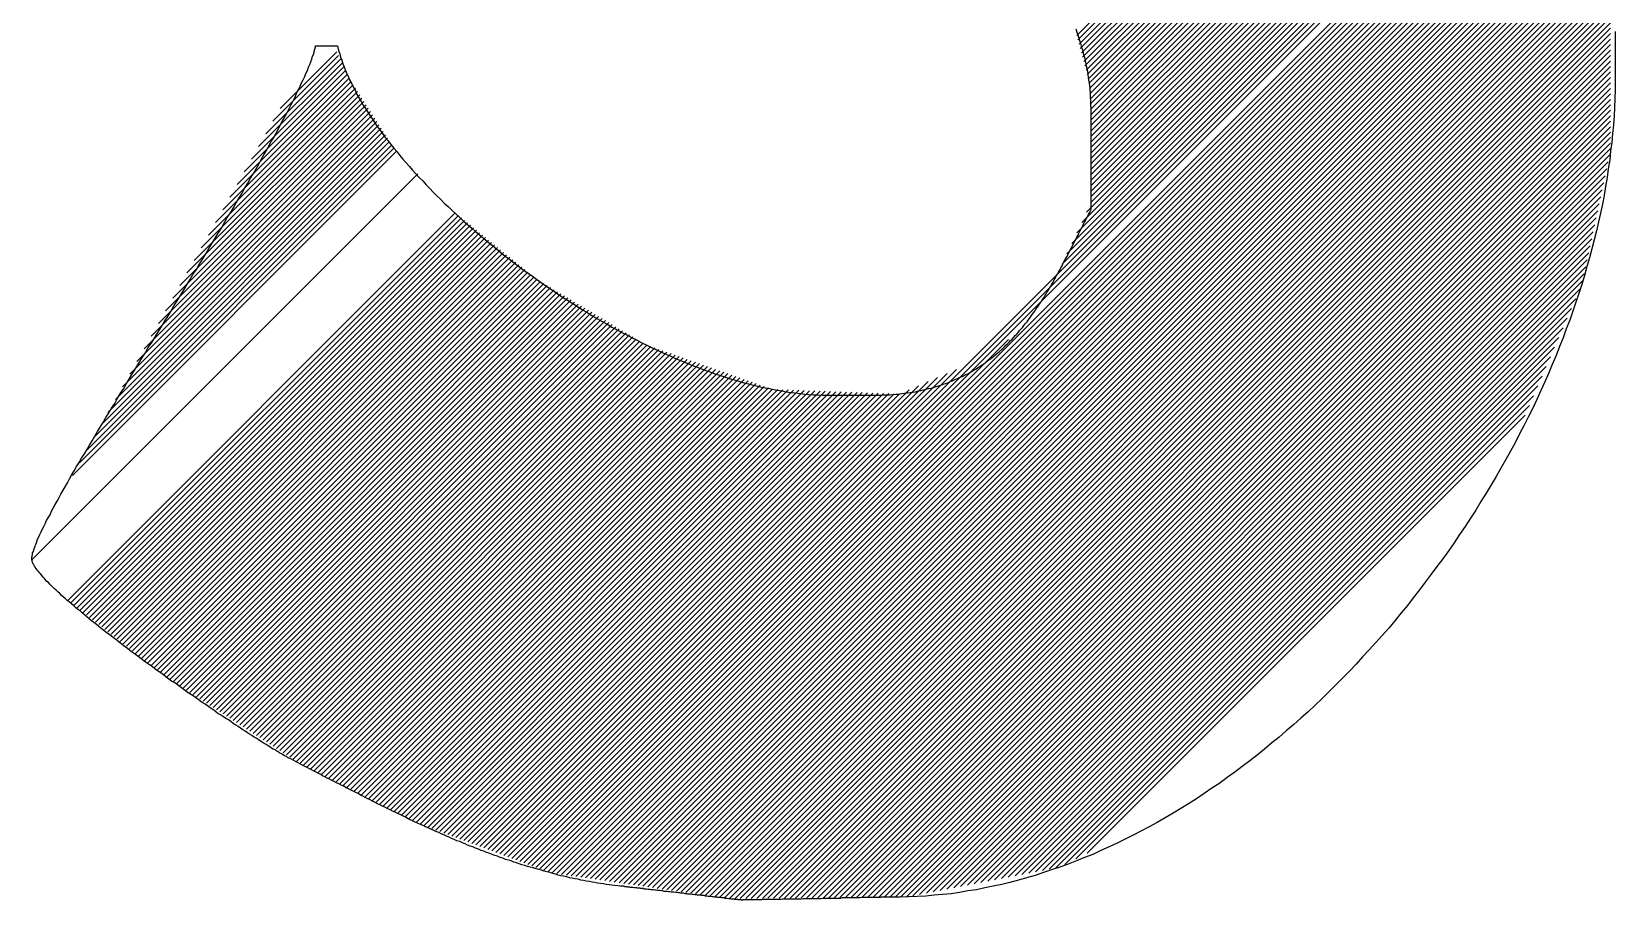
# Model space of a CAD drawing. Extents: x 3196 to 9141, y -1880 to 2325.
# Drawn here: x 8905.98 to 8926.41, y -1205.68 to -1194.48 of the extents above; entities that cross this region are included whole.
import ezdxf

# ---------------------------------------------------------------- set-up
doc = ezdxf.new("R2010")
doc.units = 0
doc.header["$MEASUREMENT"] = 0
doc.layers.add('1', color=1, linetype='CONTINUOUS')
doc.layers.add('10', color=10, linetype='CONTINUOUS')

msp = doc.modelspace()

# ---------------------------------------------------------------- linework, layer by layer
at = {"layer": '1', "linetype": 'Continuous'}
for p, q in [((8919.461868, -1194.529685), (8924.929268, -1189.062285)), ((8919.477018, -1194.585235), (8924.955768, -1189.106485)), ((8919.492168, -1194.640785), (8924.982318, -1189.150635)), ((8919.507318, -1194.696335), (8925.008868, -1189.194835)), ((8919.522468, -1194.751935), (8925.035418, -1189.238985)), ((8919.537618, -1194.807485), (8925.061918, -1189.283185)), ((8919.552768, -1194.863035), (8925.088468, -1189.327335)), ((8919.567918, -1194.918585), (8925.115018, -1189.371485)), ((8919.583068, -1194.974135), (8925.141568, -1189.415685)), ((8919.598218, -1195.029685), (8925.168068, -1189.459835)), ((8919.621868, -1195.076785), (8925.194618, -1189.504035)), ((8919.627718, -1195.212335), (8925.247718, -1189.592385)), ((8919.628518, -1195.140835), (8925.221168, -1189.548185)), ((8919.630668, -1195.280085), (8925.274218, -1189.636535)), ((8919.633618, -1195.347885), (8925.300768, -1189.680735)), ((8919.636568, -1195.415635), (8925.327318, -1189.724885)), ((8919.639518, -1195.483385), (8925.353868, -1189.769085)), ((8919.642468, -1195.551135), (8925.380368, -1189.813235)), ((8919.645418, -1195.618935), (8925.406918, -1189.857435)), ((8919.649018, -1195.686035), (8925.433468, -1189.901585)), ((8919.649018, -1195.756735), (8925.459968, -1189.945785)), ((8919.649018, -1195.827485), (8925.486518, -1189.989935)), ((8919.649018, -1195.898185), (8925.513068, -1190.034135)), ((8919.649018, -1195.968885), (8925.539618, -1190.078285)), ((8919.649018, -1196.039585), (8925.566118, -1190.122435)), ((8919.649018, -1196.110335), (8925.592668, -1190.166635)), ((8919.649018, -1196.181035), (8925.619218, -1190.210785)), ((8919.649018, -1196.251735), (8925.645768, -1190.254985)), ((8919.649018, -1196.322435), (8925.675218, -1190.296235)), ((8919.649018, -1196.393135), (8925.698818, -1190.343335)), ((8919.649018, -1196.463885), (8925.709168, -1190.403685)), ((8919.589618, -1196.806085), (8925.777068, -1190.618685)), ((8919.649018, -1196.534585), (8925.726118, -1190.457435)), ((8919.649018, -1196.605285), (8925.743118, -1190.511185)), ((8919.653118, -1196.671885), (8925.760068, -1190.564935)), ((8919.335668, -1197.342885), (8925.844918, -1190.833635)), ((8919.399168, -1197.208685), (8925.827968, -1190.779885)), ((8919.462668, -1197.074485), (8925.810968, -1190.726135)), ((8919.526118, -1196.940285), (8925.794018, -1190.672385)), ((8911.815218, -1205.004735), (8925.878868, -1190.941085)), ((8911.866718, -1205.023985), (8925.895818, -1190.994835)), ((8919.272168, -1197.477085), (8925.861918, -1190.887385)), ((8911.918168, -1205.043235), (8925.912818, -1191.048585)), ((8912.021168, -1205.081685), (8925.946768, -1191.156085)), ((8912.072618, -1205.100885), (8925.963718, -1191.209785)), ((8912.124118, -1205.120135), (8925.980668, -1191.263535)), ((8912.175568, -1205.139335), (8925.997668, -1191.317285)), ((8912.227068, -1205.158585), (8926.014618, -1191.371035)), ((8912.278568, -1205.177835), (8926.031618, -1191.424785)), ((8912.330018, -1205.197035), (8926.048568, -1191.478485)), ((8912.381518, -1205.216285), (8926.065568, -1191.532235)), ((8912.432968, -1205.235485), (8926.082518, -1191.585985)), ((8912.484468, -1205.254735), (8926.099468, -1191.639735)), ((8912.535968, -1205.273985), (8926.116468, -1191.693485)), ((8912.587418, -1205.293185), (8926.133418, -1191.747185)), ((8912.638918, -1205.312435), (8926.150418, -1191.800935)), ((8912.694768, -1205.327285), (8926.167368, -1191.854685)), ((8912.756418, -1205.336335), (8926.189518, -1191.903235)), ((8912.818118, -1205.345335), (8926.201318, -1191.962185)), ((8912.879818, -1205.354385), (8926.202318, -1192.031885)), ((8912.941518, -1205.363385), (8926.208718, -1192.096185)), ((8913.003168, -1205.372435), (8926.215068, -1192.160535)), ((8913.064868, -1205.381435), (8926.221468, -1192.224835)), ((8913.126568, -1205.390485), (8926.227868, -1192.289185)), ((8913.188268, -1205.399485), (8926.234268, -1192.353485)), ((8913.249918, -1205.408535), (8926.240668, -1192.417785)), ((8913.311618, -1205.417535), (8926.247018, -1192.482135)), ((8913.373318, -1205.426585), (8926.253418, -1192.546435)), ((8913.434968, -1205.435585), (8926.259818, -1192.610785)), ((8913.496668, -1205.444635), (8926.266218, -1192.675085)), ((8913.558368, -1205.453635), (8926.272568, -1192.739385)), ((8913.620068, -1205.462635), (8926.278968, -1192.803735)), ((8913.681718, -1205.471685), (8926.285368, -1192.868035)), ((8913.743418, -1205.480685), (8926.291768, -1192.932385)), ((8913.805118, -1205.489735), (8926.298168, -1192.996685)), ((8913.866818, -1205.498735), (8926.304518, -1193.061035)), ((8913.928468, -1205.507785), (8926.310918, -1193.125335)), ((8913.990168, -1205.516785), (8926.317318, -1193.189635)), ((8914.051868, -1205.525835), (8926.323718, -1193.253985)), ((8914.113568, -1205.534835), (8926.330118, -1193.318285)), ((8914.175218, -1205.543885), (8926.336468, -1193.382635)), ((8914.236918, -1205.552885), (8926.343318, -1193.446485)), ((8914.298618, -1205.561935), (8926.343468, -1193.517085)), ((8914.360268, -1205.570935), (8926.343568, -1193.587635)), ((8914.421968, -1205.579985), (8926.343718, -1193.658235)), ((8914.483668, -1205.588985), (8926.343868, -1193.728785)), ((8914.545368, -1205.598035), (8926.344018, -1193.799385)), ((8914.607018, -1205.607035), (8926.344168, -1193.869935)), ((8914.668718, -1205.616085), (8926.344268, -1193.940535)), ((8914.730418, -1205.625085), (8926.344418, -1194.011085)), ((8914.792118, -1205.634135), (8926.344568, -1194.081635)), ((8914.853768, -1205.643135), (8926.344718, -1194.152235)), ((8914.915468, -1205.652185), (8926.344818, -1194.222785)), ((8914.978518, -1205.659835), (8926.344968, -1194.293385)), ((8915.050018, -1205.659035), (8926.345118, -1194.363935)), ((8915.121518, -1205.658285), (8926.345268, -1194.434535)), ((8915.192968, -1205.657485), (8926.345368, -1194.505085)), ((8915.264468, -1205.656735), (8926.345518, -1194.575685)), ((8915.335968, -1205.655935), (8926.345668, -1194.646235)), ((8908.909718, -1195.960135), (8909.986118, -1194.883735)), ((8909.002118, -1195.797035), (8909.964168, -1194.834985)), ((8909.094468, -1195.633935), (8909.942218, -1194.786185)), ((8909.186868, -1195.470885), (8909.920318, -1194.737435)), ((8915.407418, -1205.655185), (8926.345818, -1194.716835)), ((8915.478918, -1205.654385), (8926.345918, -1194.787385)), ((8915.550418, -1205.653635), (8926.346068, -1194.857935)), ((8908.447868, -1196.775535), (8910.103268, -1195.120185)), ((8908.540218, -1196.612485), (8910.075668, -1195.077035)), ((8908.632618, -1196.449385), (8910.051968, -1195.030035)), ((8908.724968, -1196.286285), (8910.030018, -1194.981285)), ((8908.817368, -1196.123235), (8910.008068, -1194.932485)), ((8915.621868, -1205.652885), (8926.346218, -1194.928535)), ((8915.693368, -1205.652085), (8926.346368, -1194.999085)), ((8915.764868, -1205.651335), (8926.346468, -1195.069685)), ((8908.078368, -1197.427885), (8910.213568, -1195.292685)), ((8908.170718, -1197.264835), (8910.185968, -1195.249585)), ((8908.263118, -1197.101735), (8910.158418, -1195.206435)), ((8908.355468, -1196.938635), (8910.130818, -1195.163285)), ((8915.836318, -1205.650535), (8926.346618, -1195.140235)), ((8915.907818, -1205.649785), (8926.346768, -1195.210835)), ((8915.979268, -1205.648985), (8926.346918, -1195.281385)), ((8907.616468, -1198.243335), (8910.351468, -1195.508385)), ((8907.708868, -1198.080235), (8910.323868, -1195.465235)), ((8907.801218, -1197.917185), (8910.296268, -1195.422085)), ((8907.893618, -1197.754085), (8910.268718, -1195.378985)), ((8907.985968, -1197.590985), (8910.241118, -1195.335835)), ((8916.050768, -1205.648235), (8926.347068, -1195.351985)), ((8916.122268, -1205.647485), (8926.347168, -1195.422535)), ((8916.193718, -1205.646685), (8926.347318, -1195.493085)), ((8907.154618, -1199.058785), (8910.489318, -1195.724035)), ((8907.246968, -1198.895685), (8910.461768, -1195.680885)), ((8907.339368, -1198.732585), (8910.434168, -1195.637785)), ((8907.431718, -1198.569485), (8910.406618, -1195.594635)), ((8907.524118, -1198.406435), (8910.379018, -1195.551485)), ((8916.265218, -1205.645935), (8926.347468, -1195.563685)), ((8916.336718, -1205.645135), (8926.347618, -1195.634235)), ((8916.408168, -1205.644385), (8926.347718, -1195.704835)), ((8906.692718, -1199.874185), (8910.627218, -1195.939685)), ((8906.785118, -1199.711135), (8910.599618, -1195.896585)), ((8906.877468, -1199.548035), (8910.572068, -1195.853435)), ((8906.969868, -1199.384935), (8910.544468, -1195.810285)), ((8907.062218, -1199.221835), (8910.516918, -1195.767185)), ((8916.479668, -1205.643585), (8926.347868, -1195.775385)), ((8916.551168, -1205.642835), (8926.348018, -1195.845985)), ((8916.622618, -1205.642035), (8926.348168, -1195.916535)), ((8906.507968, -1200.200385), (8910.689068, -1196.019285)), ((8906.600368, -1200.037285), (8910.654818, -1195.982785)), ((8916.694118, -1205.641285), (8926.356768, -1195.978635)), ((8916.765618, -1205.640535), (8926.348418, -1196.057685)), ((8905.982618, -1201.291385), (8910.962718, -1196.311335)), ((8916.837068, -1205.639735), (8926.317868, -1196.158935)), ((8916.908568, -1205.638985), (8926.298418, -1196.249135)), ((8916.980068, -1205.638185), (8926.278968, -1196.339285)), ((8917.051518, -1205.637435), (8926.259518, -1196.429435)), ((8917.123018, -1205.636635), (8926.240068, -1196.519585)), ((8917.194518, -1205.635885), (8926.220618, -1196.609785)), ((8917.265968, -1205.635085), (8926.201168, -1196.699935)), ((8906.449718, -1201.814235), (8911.446968, -1196.816985)), ((8906.489468, -1201.845235), (8911.485918, -1196.848785)), ((8906.529168, -1201.876235), (8911.524868, -1196.880535)), ((8906.568918, -1201.907185), (8911.563818, -1196.912285)), ((8906.608618, -1201.938185), (8911.602768, -1196.944085)), ((8917.347518, -1205.624285), (8926.181718, -1196.790085)), ((8917.435468, -1205.607035), (8926.162268, -1196.880235)), ((8906.648368, -1201.969185), (8911.641718, -1196.975835)), ((8906.688118, -1202.000135), (8911.680668, -1197.007585)), ((8906.727818, -1202.031135), (8911.719568, -1197.039385)), ((8906.767568, -1202.062135), (8911.758518, -1197.071135)), ((8906.807268, -1202.093085), (8911.797468, -1197.102885)), ((8906.847018, -1202.124085), (8911.836418, -1197.134635)), ((8906.886718, -1202.155085), (8911.875368, -1197.166435)), ((8917.523418, -1205.589835), (8926.142818, -1196.970435)), ((8917.611368, -1205.572585), (8926.123368, -1197.060585)), ((8917.699268, -1205.555385), (8926.103918, -1197.150735)), ((8906.926468, -1202.186035), (8911.914318, -1197.198185)), ((8906.966168, -1202.217035), (8911.953268, -1197.229935)), ((8907.005918, -1202.248035), (8911.992218, -1197.261735)), ((8907.045618, -1202.278985), (8912.031168, -1197.293485)), ((8907.085368, -1202.309985), (8912.070118, -1197.325235)), ((8907.125068, -1202.340985), (8912.109018, -1197.357035)), ((8917.787218, -1205.538135), (8926.084418, -1197.240935)), ((8917.875168, -1205.520935), (8926.064968, -1197.331085)), ((8907.164818, -1202.371935), (8912.147968, -1197.388785)), ((8907.204518, -1202.402935), (8912.186918, -1197.420535)), ((8907.244268, -1202.433935), (8912.225868, -1197.452335)), ((8907.284018, -1202.464885), (8912.264818, -1197.484085)), ((8907.323718, -1202.495885), (8912.303768, -1197.515835)), ((8907.363468, -1202.526885), (8912.342718, -1197.547635)), ((8917.963068, -1205.503685), (8926.045518, -1197.421235)), ((8918.051018, -1205.486485), (8926.026068, -1197.511385)), ((8907.403168, -1202.557835), (8912.381668, -1197.579385)), ((8907.442918, -1202.588835), (8912.420618, -1197.611135)), ((8907.482618, -1202.619835), (8912.459518, -1197.642935)), ((8907.522368, -1202.650785), (8912.499268, -1197.673885)), ((8907.562068, -1202.681785), (8912.543468, -1197.700385)), ((8907.601818, -1202.712785), (8912.587718, -1197.726885)), ((8907.641518, -1202.743785), (8912.631918, -1197.753385)), ((8907.681268, -1202.774735), (8912.676118, -1197.779885)), ((8918.138968, -1205.469235), (8926.006618, -1197.601585)), ((8918.226868, -1205.452035), (8925.987168, -1197.691735)), ((8907.721318, -1202.805385), (8912.720368, -1197.806385)), ((8907.764268, -1202.833135), (8912.764568, -1197.832885)), ((8907.807218, -1202.860885), (8912.808768, -1197.859385)), ((8907.850168, -1202.888685), (8912.852968, -1197.885885)), ((8907.893118, -1202.916435), (8912.897218, -1197.912385)), ((8907.936068, -1202.944185), (8912.941418, -1197.938835)), ((8907.979018, -1202.971935), (8912.985618, -1197.965335)), ((8918.314818, -1205.434785), (8925.967718, -1197.781885)), ((8918.402768, -1205.417585), (8925.897368, -1197.922985)), ((8908.021968, -1202.999735), (8913.029818, -1197.991835)), ((8908.064918, -1203.027485), (8913.074068, -1198.018335)), ((8908.107868, -1203.055235), (8913.118268, -1198.044835)), ((8908.150818, -1203.082985), (8913.162468, -1198.071335)), ((8908.193768, -1203.110735), (8913.206718, -1198.097835)), ((8908.236718, -1203.138535), (8913.250918, -1198.124335)), ((8908.279668, -1203.166285), (8913.295118, -1198.150835)), ((8908.322618, -1203.194035), (8913.339318, -1198.177335)), ((8918.490718, -1205.400335), (8925.843068, -1198.047985)), ((8918.578618, -1205.383135), (8925.788768, -1198.172985)), ((8908.365568, -1203.221785), (8913.383568, -1198.203835)), ((8908.408518, -1203.249585), (8913.427768, -1198.230335)), ((8908.451468, -1203.277335), (8913.471968, -1198.256835)), ((8908.494418, -1203.305085), (8913.516168, -1198.283335)), ((8908.537368, -1203.332835), (8913.560418, -1198.309835)), ((8908.580318, -1203.360635), (8913.604618, -1198.336335)), ((8908.623268, -1203.388385), (8913.648818, -1198.362785)), ((8908.666218, -1203.416135), (8913.693068, -1198.389285)), ((8918.666568, -1205.365885), (8925.734468, -1198.297985)), ((8908.709168, -1203.443885), (8913.737268, -1198.415785)), ((8908.752118, -1203.471635), (8913.781468, -1198.442285)), ((8908.795068, -1203.499435), (8913.825668, -1198.468785)), ((8908.838018, -1203.527185), (8913.869918, -1198.495285)), ((8908.880968, -1203.554935), (8913.915068, -1198.520835)), ((8908.923918, -1203.582685), (8913.967368, -1198.539235)), ((8908.966868, -1203.610485), (8914.019718, -1198.557635)), ((8909.009818, -1203.638235), (8914.072018, -1198.576035)), ((8909.052768, -1203.665985), (8914.124318, -1198.594435)), ((8911.969668, -1205.062435), (8918.581868, -1198.450235)), ((8918.754518, -1205.348685), (8925.680218, -1198.422985)), ((8918.842418, -1205.331435), (8925.625918, -1198.547985)), ((8909.095718, -1203.693735), (8914.176618, -1198.612835)), ((8909.138668, -1203.721485), (8914.228918, -1198.631235)), ((8909.181618, -1203.749285), (8914.281218, -1198.649635)), ((8909.224568, -1203.777035), (8914.333518, -1198.668085)), ((8909.267518, -1203.804785), (8914.385818, -1198.686485)), ((8909.310468, -1203.832535), (8914.438168, -1198.704885)), ((8909.353418, -1203.860335), (8914.490468, -1198.723285)), ((8909.396368, -1203.888085), (8914.542768, -1198.741685)), ((8909.439318, -1203.915835), (8914.595068, -1198.760085)), ((8909.485368, -1203.940485), (8914.647368, -1198.778485)), ((8909.532318, -1203.964235), (8914.699668, -1198.796885)), ((8918.930368, -1205.314235), (8925.571618, -1198.672935)), ((8919.018318, -1205.296985), (8925.517368, -1198.797935)), ((8909.579318, -1203.987935), (8914.751968, -1198.815285)), ((8909.626318, -1204.011685), (8914.804268, -1198.833685)), ((8909.673268, -1204.035435), (8914.856618, -1198.852085)), ((8909.720268, -1204.059135), (8914.908918, -1198.870485)), ((8909.767268, -1204.082885), (8914.961218, -1198.888935)), ((8909.814218, -1204.106585), (8915.013518, -1198.907335)), ((8909.861218, -1204.130335), (8915.065818, -1198.925735)), ((8909.908218, -1204.154035), (8915.118118, -1198.944135)), ((8909.955218, -1204.177785), (8915.170418, -1198.962535)), ((8910.002168, -1204.201485), (8915.222768, -1198.980935)), ((8910.049168, -1204.225235), (8915.275068, -1198.999335)), ((8911.609318, -1204.927835), (8917.544918, -1198.992235)), ((8911.660768, -1204.947085), (8917.667318, -1198.940485)), ((8911.712268, -1204.966285), (8917.789768, -1198.888785)), ((8911.763718, -1204.985535), (8917.912218, -1198.837035)), ((8919.106218, -1205.279785), (8925.463068, -1198.922935)), ((8910.096168, -1204.248935), (8915.327368, -1199.017735)), ((8910.143118, -1204.272685), (8915.379668, -1199.036135)), ((8910.190118, -1204.296385), (8915.431968, -1199.054535)), ((8910.237118, -1204.320135), (8915.484268, -1199.072935)), ((8910.284068, -1204.343835), (8915.536768, -1199.091185)), ((8910.331068, -1204.367585), (8915.604968, -1199.093685)), ((8910.378068, -1204.391285), (8915.673168, -1199.096185)), ((8910.425018, -1204.415035), (8915.741368, -1199.098735)), ((8910.472018, -1204.438735), (8915.809518, -1199.101235)), ((8910.519018, -1204.462485), (8915.877718, -1199.103785)), ((8910.565968, -1204.486235), (8915.945918, -1199.106285)), ((8910.612968, -1204.509935), (8916.014118, -1199.108785)), ((8910.659968, -1204.533685), (8916.082318, -1199.111335)), ((8910.706968, -1204.557385), (8916.150518, -1199.113835)), ((8910.753918, -1204.581135), (8916.218718, -1199.116335)), ((8910.800918, -1204.604835), (8916.286868, -1199.118885)), ((8910.847918, -1204.628585), (8916.355068, -1199.121385)), ((8910.894868, -1204.652285), (8916.423268, -1199.123885)), ((8910.941868, -1204.676035), (8916.491468, -1199.126435)), ((8910.991518, -1204.697085), (8916.559668, -1199.128935)), ((8911.043018, -1204.716285), (8916.627868, -1199.131435)), ((8911.094468, -1204.735535), (8916.696068, -1199.133985)), ((8911.145968, -1204.754785), (8916.764218, -1199.136485)), ((8911.197468, -1204.773985), (8916.832418, -1199.139035)), ((8911.248918, -1204.793235), (8916.900618, -1199.141535)), ((8911.300418, -1204.812435), (8916.968818, -1199.144035)), ((8911.351868, -1204.831685), (8917.037018, -1199.146585)), ((8911.403368, -1204.850935), (8917.105218, -1199.149085)), ((8911.454868, -1204.870135), (8917.177568, -1199.147435)), ((8911.506318, -1204.889385), (8917.300018, -1199.095685)), ((8911.557818, -1204.908585), (8917.422468, -1199.043985)), ((8919.194168, -1205.262535), (8925.408768, -1199.047935)), ((8919.307618, -1205.219835), (8925.354468, -1199.172935)), ((8919.451768, -1205.146385), (8925.300218, -1199.297935)), ((8919.595868, -1205.072985), (8925.245918, -1199.422935))]:
    msp.add_line(p, q, dxfattribs=at)
at = {"layer": '10', "linetype": 'Continuous'}
for points in [[(8926.408618, -1194.475935), (8926.408618, -1194.480935), (8926.408618, -1194.485985), (8926.408618, -1194.496035), (8926.408618, -1194.501035), (8926.408618, -1194.506035), (8926.408618, -1194.511085), (8926.408618, -1194.521135), (8926.408618, -1194.526135), (8926.408618, -1194.531185), (8926.408618, -1194.541235), (8926.408618, -1194.546235), (8926.408618, -1194.556285), (8926.408618, -1194.561285), (8926.408618, -1194.571335), (8926.408618, -1194.576385), (8926.408618, -1194.586435), (8926.408618, -1194.591435), (8926.408618, -1194.601485), (8926.408618, -1194.606485), (8926.408618, -1194.616535), (8926.408618, -1194.621585), (8926.408618, -1194.631585), (8926.408618, -1194.636635), (8926.408618, -1194.646685), (8926.408618, -1194.656735), (8926.408618, -1194.661735), (8926.408618, -1194.671785), (8926.408618, -1194.676785), (8926.408618, -1194.686835), (8926.408618, -1194.696885), (8926.408618, -1194.701935), (8926.408618, -1194.711985), (8926.408618, -1194.721985), (8926.408618, -1194.727035), (8926.408618, -1194.737085), (8926.408618, -1194.742085), (8926.408618, -1194.752135), (8926.408618, -1194.762185), (8926.408618, -1194.767185), (8926.408618, -1194.777235), (8926.408618, -1194.787285), (8926.408618, -1194.792335), (8926.408618, -1194.802335), (8926.408618, -1194.812385), (8926.408618, -1194.817435), (8926.408618, -1194.827485), (8926.408618, -1194.832485), (8926.408618, -1194.842535), (8926.408618, -1194.847535), (8926.408618, -1194.857585), (8926.408618, -1194.867635), (8926.408618, -1194.872685), (8926.408618, -1194.882685), (8926.408618, -1194.887735), (8926.408618, -1194.897785), (8926.408618, -1194.902785), (8926.408618, -1194.907835), (8926.408618, -1194.917885), (8926.408618, -1194.922885), (8926.408618, -1194.932935), (8926.408618, -1194.937935), (8926.408618, -1194.942985), (8926.408618, -1194.953035), (8926.408618, -1194.958035), (8926.408618, -1194.963085), (8926.408618, -1194.973085), (8926.408618, -1194.978135), (8926.408618, -1194.983135), (8926.408618, -1194.988185), (8926.408618, -1194.993185), (8926.408618, -1195.003235), (8926.408618, -1195.008235), (8926.408618, -1195.013285), (8926.408618, -1195.018285), (8926.408618, -1195.023335), (8926.408618, -1195.028335), (8926.408618, -1195.033385), (8926.408618, -1195.038385), (8926.408618, -1195.043435), (8926.408618, -1195.048435), (8926.408618, -1195.053435), (8926.408618, -1195.058485), (8926.408618, -1195.063485), (8926.408618, -1195.068535), (8926.408618, -1195.073535), (8926.408618, -1195.078585), (8926.408618, -1195.083585), (8926.408618, -1195.118735), (8926.408618, -1195.229235), (8926.403568, -1195.339735), (8926.398568, -1195.455235), (8926.393568, -1195.565685), (8926.383518, -1195.681185), (8926.373468, -1195.791685), (8926.363418, -1195.907185), (8926.348368, -1196.017685), (8926.338318, -1196.133185), (8926.318218, -1196.248685), (8926.303168, -1196.359185), (8926.283068, -1196.474685), (8926.262968, -1196.590185), (8926.242868, -1196.705685), (8926.217768, -1196.821185), (8926.192668, -1196.931685), (8926.167568, -1197.047185), (8926.137418, -1197.162685), (8926.107268, -1197.278185), (8926.077168, -1197.393685), (8926.042018, -1197.509235), (8926.011868, -1197.624735), (8925.976718, -1197.740235), (8925.936518, -1197.855735), (8925.901368, -1197.966235), (8925.861218, -1198.081735), (8925.821018, -1198.197235), (8925.775818, -1198.312735), (8925.735668, -1198.428235), (8925.690468, -1198.538735), (8925.645268, -1198.654235), (8925.595068, -1198.769735), (8925.549868, -1198.880235), (8925.499618, -1198.995735), (8925.449418, -1199.106235), (8925.394168, -1199.221735), (8925.343968, -1199.332185), (8925.288718, -1199.442685), (8925.233468, -1199.553185), (8925.173218, -1199.663635), (8925.117968, -1199.779135), (8925.057668, -1199.889635), (8924.997418, -1199.995085), (8924.932118, -1200.105585), (8924.871868, -1200.216085), (8924.806568, -1200.321535), (8924.741318, -1200.432035), (8924.676018, -1200.537485), (8924.610718, -1200.647985), (8924.540418, -1200.753435), (8924.470118, -1200.858885), (8924.399818, -1200.964335), (8924.329518, -1201.069835), (8924.259218, -1201.170235), (8924.183868, -1201.275735), (8924.108518, -1201.376135), (8924.033218, -1201.476585), (8923.957868, -1201.577035), (8923.882568, -1201.677485), (8923.802168, -1201.777935), (8923.726868, -1201.878335), (8923.646518, -1201.973785), (8923.566168, -1202.074235), (8923.485818, -1202.169635), (8923.400418, -1202.265035), (8923.320068, -1202.355435), (8923.234718, -1202.450885), (8923.149318, -1202.541235), (8923.063968, -1202.636685), (8922.978568, -1202.727085), (8922.888168, -1202.817485), (8922.802818, -1202.902835), (8922.712418, -1202.993235), (8922.627068, -1203.078635), (8922.536668, -1203.163985), (8922.446268, -1203.249385), (8922.350818, -1203.329735), (8922.260418, -1203.415085), (8922.165018, -1203.495435), (8922.074618, -1203.575785), (8921.979218, -1203.651135), (8921.883768, -1203.731485), (8921.788368, -1203.806785), (8921.692968, -1203.882135), (8921.597518, -1203.952435), (8921.502118, -1204.027785), (8921.401668, -1204.098085), (8921.306268, -1204.168385), (8921.205818, -1204.233685), (8921.105368, -1204.303985), (8921.004918, -1204.369285), (8920.904518, -1204.434535), (8920.804068, -1204.494835), (8920.703618, -1204.555085), (8920.603168, -1204.615335), (8920.497718, -1204.675585), (8920.397268, -1204.730835), (8920.296818, -1204.786085), (8920.191368, -1204.841335), (8920.085918, -1204.891535), (8919.985468, -1204.941785), (8919.880018, -1204.991985), (8919.774568, -1205.037185), (8919.669068, -1205.087435), (8919.563618, -1205.127585), (8919.458168, -1205.172785), (8919.352718, -1205.212985), (8919.242218, -1205.253135), (8919.136768, -1205.288285), (8919.031268, -1205.323435), (8918.925818, -1205.358585), (8918.815368, -1205.388735), (8918.709868, -1205.418885), (8918.599418, -1205.448985), (8918.493918, -1205.474085), (8918.383468, -1205.499235), (8918.277968, -1205.519285), (8918.167518, -1205.544435), (8918.057018, -1205.559485), (8917.951568, -1205.579585), (8917.841068, -1205.594635), (8917.730618, -1205.604685), (8917.625118, -1205.614735), (8917.514668, -1205.624785), (8917.404168, -1205.629785), (8917.293668, -1205.634835), (8917.183218, -1205.639835), (8917.112868, -1205.639835), (8917.107868, -1205.639835), (8917.102868, -1205.639835), (8917.097818, -1205.639835), (8917.092818, -1205.639835), (8917.087768, -1205.639835), (8917.082768, -1205.639835), (8917.077718, -1205.639835), (8917.067668, -1205.639835), (8917.062668, -1205.639835), (8917.052618, -1205.639835), (8917.042568, -1205.639835), (8917.032518, -1205.639835), (8917.022468, -1205.639835), (8917.012468, -1205.639835), (8917.002418, -1205.639835), (8916.992368, -1205.639835), (8916.977318, -1205.639835), (8916.967268, -1205.639835), (8916.952168, -1205.639835), (8916.937118, -1205.639835), (8916.927068, -1205.644835), (8916.912018, -1205.644835), (8916.896918, -1205.644835), (8916.881868, -1205.644835), (8916.866818, -1205.644835), (8916.846718, -1205.644835), (8916.831668, -1205.644835), (8916.816568, -1205.644835), (8916.796518, -1205.644835), (8916.781418, -1205.644835), (8916.761368, -1205.644835), (8916.741268, -1205.644835), (8916.726218, -1205.644835), (8916.706118, -1205.644835), (8916.686018, -1205.644835), (8916.665918, -1205.649885), (8916.645818, -1205.649885), (8916.625768, -1205.649885), (8916.605668, -1205.649885), (8916.585568, -1205.649885), (8916.565468, -1205.649885), (8916.545418, -1205.649885), (8916.520268, -1205.649885), (8916.500218, -1205.649885), (8916.480118, -1205.649885), (8916.460018, -1205.649885), (8916.434918, -1205.649885), (8916.414818, -1205.654885), (8916.389718, -1205.654885), (8916.369618, -1205.654885), (8916.344518, -1205.654885), (8916.324418, -1205.654885), (8916.299318, -1205.654885), (8916.279218, -1205.654885), (8916.254118, -1205.654885), (8916.234018, -1205.654885), (8916.208918, -1205.654885), (8916.183818, -1205.654885), (8916.163718, -1205.659935), (8916.138618, -1205.659935), (8916.118518, -1205.659935), (8916.093418, -1205.659935), (8916.068318, -1205.659935), (8916.048218, -1205.659935), (8916.023118, -1205.659935), (8916.003018, -1205.659935), (8915.977918, -1205.659935), (8915.952818, -1205.659935), (8915.932718, -1205.659935), (8915.907618, -1205.664935), (8915.887518, -1205.664935), (8915.862418, -1205.664935), (8915.842318, -1205.664935), (8915.817218, -1205.664935), (8915.797118, -1205.664935), (8915.777018, -1205.664935), (8915.751918, -1205.664935), (8915.731818, -1205.664935), (8915.711768, -1205.664935), (8915.691668, -1205.664935), (8915.666568, -1205.664935), (8915.646468, -1205.669985), (8915.626368, -1205.669985), (8915.606268, -1205.669985), (8915.586218, -1205.669985), (8915.566118, -1205.669985), (8915.546018, -1205.669985), (8915.530968, -1205.669985), (8915.510868, -1205.669985), (8915.490768, -1205.669985), (8915.475718, -1205.669985), (8915.455618, -1205.669985), (8915.440568, -1205.669985), (8915.420468, -1205.669985), (8915.405418, -1205.674985), (8915.390318, -1205.674985), (8915.375268, -1205.674985), (8915.355168, -1205.674985), (8915.340118, -1205.674985), (8915.330068, -1205.674985), (8915.315018, -1205.674985), (8915.299968, -1205.674985), (8915.284868, -1205.674985), (8915.274818, -1205.674985), (8915.259768, -1205.674985), (8915.249718, -1205.674985), (8915.239668, -1205.674985), (8915.229618, -1205.674985), (8915.219618, -1205.674985), (8915.209568, -1205.674985), (8915.199518, -1205.674985), (8915.189468, -1205.674985), (8915.184418, -1205.674985), (8915.174418, -1205.674985), (8915.169368, -1205.674985), (8915.159318, -1205.674985), (8915.154318, -1205.674985), (8915.149268, -1205.679985), (8915.144268, -1205.679985), (8915.139218, -1205.679985), (8915.134218, -1205.679985), (8915.134218, -1205.674985), (8915.129218, -1205.674985), (8915.124168, -1205.674985), (8915.119168, -1205.674985), (8915.114118, -1205.674985), (8915.109118, -1205.674985), (8915.104068, -1205.674985), (8915.094068, -1205.674985), (8915.089018, -1205.669985), (8915.084018, -1205.669985), (8915.073968, -1205.669985), (8915.068918, -1205.669985), (8915.058868, -1205.669985), (8915.048868, -1205.669985), (8915.038818, -1205.664935), (8915.028768, -1205.664935), (8915.023718, -1205.664935), (8915.008668, -1205.664935), (8914.998618, -1205.659935), (8914.988568, -1205.659935), (8914.978518, -1205.659935), (8914.968518, -1205.659935), (8914.953418, -1205.654885), (8914.943368, -1205.654885), (8914.928318, -1205.654885), (8914.918268, -1205.649885), (8914.903218, -1205.649885), (8914.888118, -1205.649885), (8914.878118, -1205.649885), (8914.863018, -1205.644835), (8914.847968, -1205.644835), (8914.832918, -1205.644835), (8914.817818, -1205.639835), (8914.802768, -1205.639835), (8914.787718, -1205.639835), (8914.772618, -1205.634835), (8914.757568, -1205.634835), (8914.742518, -1205.629785), (8914.722418, -1205.629785), (8914.707368, -1205.629785), (8914.692268, -1205.624785), (8914.672218, -1205.624785), (8914.657118, -1205.619735), (8914.642068, -1205.619735), (8914.621968, -1205.619735), (8914.606918, -1205.614735), (8914.586818, -1205.614735), (8914.571768, -1205.614735), (8914.556668, -1205.609685), (8914.536618, -1205.609685), (8914.516518, -1205.604685), (8914.501468, -1205.604685), (8914.481368, -1205.599635), (8914.466318, -1205.599635), (8914.446218, -1205.599635), (8914.431118, -1205.594635), (8914.411068, -1205.594635), (8914.390968, -1205.589635), (8914.375918, -1205.589635), (8914.355818, -1205.589635), (8914.340768, -1205.584585), (8914.320668, -1205.584585), (8914.300568, -1205.579585), (8914.285518, -1205.579585), (8914.265418, -1205.574535), (8914.250368, -1205.574535), (8914.230268, -1205.574535), (8914.215218, -1205.569535), (8914.195118, -1205.569535), (8914.175018, -1205.564485), (8914.159968, -1205.564485), (8914.139868, -1205.564485), (8914.124818, -1205.559485), (8914.109718, -1205.559485), (8914.089668, -1205.554435), (8914.074568, -1205.554435), (8914.054468, -1205.554435), (8914.039418, -1205.549435), (8914.024368, -1205.549435), (8914.009268, -1205.544435), (8913.989218, -1205.544435), (8913.974118, -1205.544435), (8913.959068, -1205.539385), (8913.944018, -1205.539385), (8913.928918, -1205.539385), (8913.913868, -1205.534385), (8913.898818, -1205.534385), (8913.883718, -1205.534385), (8913.868668, -1205.529335), (8913.853618, -1205.529335), (8913.838568, -1205.529335), (8913.828518, -1205.524335), (8913.813418, -1205.524335), (8913.798368, -1205.524335), (8913.788318, -1205.519285), (8913.773268, -1205.519285), (8913.763218, -1205.519285), (8913.753168, -1205.519285), (8913.738118, -1205.514285), (8913.728068, -1205.514285), (8913.718018, -1205.514285), (8913.707968, -1205.514285), (8913.697918, -1205.509285), (8913.687868, -1205.509285), (8913.677818, -1205.509285), (8913.672818, -1205.509285), (8913.662768, -1205.504235), (8913.652718, -1205.504235), (8913.647718, -1205.504235), (8913.637668, -1205.504235), (8913.632618, -1205.504235), (8913.627618, -1205.504235), (8913.622618, -1205.499235), (8913.617568, -1205.499235), (8913.612568, -1205.499235), (8913.607518, -1205.499235), (8913.602518, -1205.499235), (8913.597468, -1205.499235), (8913.592468, -1205.499235), (8913.577418, -1205.499235), (8913.542268, -1205.494185), (8913.502068, -1205.489185), (8913.466918, -1205.484135), (8913.431768, -1205.479135), (8913.391568, -1205.474085), (8913.356418, -1205.469085), (8913.321268, -1205.464085), (8913.281118, -1205.459035), (8913.245968, -1205.448985), (8913.210818, -1205.443985), (8913.175618, -1205.438935), (8913.135468, -1205.433935), (8913.100318, -1205.423885), (8913.065168, -1205.418885), (8913.030018, -1205.408835), (8912.989818, -1205.403785), (8912.954668, -1205.393735), (8912.919518, -1205.388735), (8912.884368, -1205.378685), (8912.844168, -1205.368635), (8912.809018, -1205.363635), (8912.773868, -1205.353585), (8912.738718, -1205.343535), (8912.703568, -1205.333485), (8912.668418, -1205.323435), (8912.628218, -1205.313385), (8912.593068, -1205.303335), (8912.557918, -1205.293335), (8912.522768, -1205.283285), (8912.487618, -1205.273235), (8912.452468, -1205.263185), (8912.412318, -1205.253135), (8912.377118, -1205.243085), (8912.341968, -1205.233035), (8912.306818, -1205.222985), (8912.271668, -1205.207935), (8912.236518, -1205.197885), (8912.201368, -1205.187835), (8912.166218, -1205.172785), (8912.131068, -1205.162735), (8912.095918, -1205.152685), (8912.060768, -1205.137635), (8912.025618, -1205.127585), (8911.990468, -1205.112535), (8911.955318, -1205.102485), (8911.920118, -1205.087435), (8911.884968, -1205.072335), (8911.849818, -1205.062285), (8911.814668, -1205.047235), (8911.779518, -1205.037185), (8911.744368, -1205.022135), (8911.709218, -1205.007085), (8911.674068, -1204.991985), (8911.638918, -1204.981935), (8911.603768, -1204.966885), (8911.573618, -1204.951835), (8911.538468, -1204.936735), (8911.503318, -1204.921685), (8911.468168, -1204.911635), (8911.433018, -1204.896585), (8911.397868, -1204.881535), (8911.367718, -1204.866435), (8911.332568, -1204.851385), (8911.297418, -1204.836335), (8911.262268, -1204.821235), (8911.232118, -1204.806185), (8911.196968, -1204.791135), (8911.161818, -1204.776035), (8911.131668, -1204.760985), (8911.096518, -1204.745935), (8911.061368, -1204.730835), (8911.031268, -1204.715785), (8910.996068, -1204.700735), (8910.960918, -1204.685635), (8910.930818, -1204.670585), (8910.895668, -1204.655535), (8910.865518, -1204.640435), (8910.830368, -1204.625385), (8910.800218, -1204.605285), (8910.765068, -1204.590235), (8910.734968, -1204.575185), (8910.699818, -1204.560085), (8910.669668, -1204.545035), (8910.634518, -1204.529985), (8910.604368, -1204.514885), (8910.569218, -1204.494835), (8910.539068, -1204.479735), (8910.508968, -1204.464685), (8910.473818, -1204.449635), (8910.443668, -1204.434535), (8910.413518, -1204.419485), (8910.378368, -1204.399385), (8910.348268, -1204.384335), (8910.318118, -1204.369285), (8910.282968, -1204.354185), (8910.252818, -1204.339135), (8910.222718, -1204.324085), (8910.192568, -1204.303985), (8910.162418, -1204.288935), (8910.127268, -1204.273835), (8910.097168, -1204.258785), (8910.067018, -1204.243735), (8910.036868, -1204.228635), (8910.006768, -1204.208585), (8909.976618, -1204.193485), (8909.946518, -1204.178435), (8909.916368, -1204.163385), (8909.886218, -1204.148285), (8909.856118, -1204.133235), (8909.825968, -1204.118185), (8909.795818, -1204.103085), (8909.765718, -1204.088035), (8909.735568, -1204.072985), (8909.710468, -1204.057885), (8909.680318, -1204.042835), (8909.650218, -1204.027785), (8909.620068, -1204.012685), (8909.589918, -1203.997635), (8909.564818, -1203.982585), (8909.534668, -1203.967485), (8909.504568, -1203.952435), (8909.474418, -1203.937385), (8909.449318, -1203.922285), (8909.419168, -1203.907235), (8909.394068, -1203.892185), (8909.363918, -1203.877135)], [(8919.649018, -1195.510435), (8919.649018, -1195.505435), (8919.649018, -1195.475285), (8919.643968, -1195.425085), (8919.643968, -1195.374885), (8919.638968, -1195.324635), (8919.638968, -1195.274435), (8919.633918, -1195.224185), (8919.628918, -1195.173985), (8919.623868, -1195.123785), (8919.613868, -1195.073535), (8919.608818, -1195.023335), (8919.598768, -1194.973085), (8919.588718, -1194.922885), (8919.578668, -1194.877685), (8919.568668, -1194.827485), (8919.553568, -1194.777235), (8919.543518, -1194.732035), (8919.528468, -1194.681835), (8919.513418, -1194.631585), (8919.498318, -1194.586435), (8919.483268, -1194.536185), (8919.468218, -1194.490985), (8919.453118, -1194.445785)], [(8909.363918, -1203.877135), (8909.333818, -1203.862035), (8909.313718, -1203.851985), (8909.298668, -1203.846985), (8909.283568, -1203.836935), (8909.268518, -1203.826885), (8909.253468, -1203.821885), (8909.238368, -1203.811835), (8909.218318, -1203.801785), (8909.203218, -1203.791735), (8909.183168, -1203.781685), (8909.163068, -1203.766635), (8909.142968, -1203.756585), (8909.122868, -1203.741535), (8909.097768, -1203.731485), (8909.077668, -1203.716385), (8909.052568, -1203.701335), (8909.032468, -1203.686285), (8909.007368, -1203.671185), (8908.982268, -1203.656135), (8908.957168, -1203.641085), (8908.932068, -1203.626035), (8908.901918, -1203.605935), (8908.876818, -1203.590835), (8908.851718, -1203.575785), (8908.821568, -1203.555685), (8908.791418, -1203.535635), (8908.766318, -1203.520535), (8908.736168, -1203.500485), (8908.706068, -1203.480385), (8908.675918, -1203.460285), (8908.645818, -1203.440185), (8908.615668, -1203.420085), (8908.580518, -1203.400035), (8908.550368, -1203.374935), (8908.520268, -1203.354835), (8908.485068, -1203.334735), (8908.454968, -1203.314635), (8908.419818, -1203.289535), (8908.384668, -1203.269435), (8908.354518, -1203.244335), (8908.319368, -1203.219235), (8908.284218, -1203.199135), (8908.249068, -1203.174035), (8908.218918, -1203.148935), (8908.183768, -1203.128835), (8908.148618, -1203.103735), (8908.113468, -1203.078635), (8908.078318, -1203.053485), (8908.043168, -1203.028385), (8908.002968, -1203.003285), (8907.967818, -1202.978185), (8907.932668, -1202.953085), (8907.897518, -1202.927935), (8907.862368, -1202.902835), (8907.827218, -1202.877735), (8907.787018, -1202.852635), (8907.751868, -1202.827535), (8907.716718, -1202.802385), (8907.681568, -1202.772285), (8907.646418, -1202.747185), (8907.606218, -1202.722035), (8907.571068, -1202.696935), (8907.535918, -1202.666785), (8907.500768, -1202.641685), (8907.465618, -1202.616585), (8907.430468, -1202.591485), (8907.395318, -1202.566385), (8907.355118, -1202.536235), (8907.319968, -1202.511135), (8907.284818, -1202.486035), (8907.249668, -1202.460885), (8907.214518, -1202.430785), (8907.179368, -1202.405685), (8907.149218, -1202.380535), (8907.114068, -1202.355435), (8907.078918, -1202.325335), (8907.043768, -1202.300185), (8907.013668, -1202.275085), (8906.978468, -1202.249985), (8906.943318, -1202.224885), (8906.913218, -1202.199785), (8906.878068, -1202.174635), (8906.847918, -1202.149535), (8906.817768, -1202.124435), (8906.782618, -1202.099335), (8906.752518, -1202.074235), (8906.722368, -1202.049085), (8906.692218, -1202.023985), (8906.662118, -1201.998885), (8906.631968, -1201.973785), (8906.606868, -1201.948685), (8906.576718, -1201.928585), (8906.546618, -1201.903485), (8906.521468, -1201.878335), (8906.496368, -1201.858285), (8906.466268, -1201.833135), (8906.441118, -1201.813085), (8906.416018, -1201.787935), (8906.390918, -1201.767885), (8906.365818, -1201.747785), (8906.345718, -1201.722685), (8906.320618, -1201.702585), (8906.300518, -1201.682485), (8906.275418, -1201.662385), (8906.255318, -1201.642335), (8906.235218, -1201.622235), (8906.215168, -1201.602135), (8906.200068, -1201.582035), (8906.180018, -1201.566985), (8906.159918, -1201.546885), (8906.144818, -1201.526835), (8906.129768, -1201.511735), (8906.114718, -1201.491685), (8906.099618, -1201.476585), (8906.084568, -1201.461535), (8906.074518, -1201.446485), (8906.059468, -1201.431385), (8906.049418, -1201.416335), (8906.039368, -1201.401285), (8906.029318, -1201.386185), (8906.019268, -1201.371135), (8906.014268, -1201.361085), (8906.004218, -1201.346035), (8905.999218, -1201.335985), (8905.994168, -1201.320935), (8905.989168, -1201.310885), (8905.989168, -1201.300835), (8905.984118, -1201.290785), (8905.984118, -1201.280735), (8905.984118, -1201.270685), (8905.984118, -1201.255635), (8905.989168, -1201.240585), (8905.994168, -1201.220485), (8905.994168, -1201.200385), (8906.004218, -1201.180285), (8906.009268, -1201.160185), (8906.019268, -1201.135085), (8906.029318, -1201.109985), (8906.039368, -1201.084885), (8906.049418, -1201.054735), (8906.059468, -1201.024635), (8906.074518, -1200.994485), (8906.089618, -1200.964335), (8906.104668, -1200.929185), (8906.119718, -1200.899085), (8906.139818, -1200.858885), (8906.154868, -1200.823735), (8906.174968, -1200.783535), (8906.195068, -1200.748385), (8906.220168, -1200.708235), (8906.240268, -1200.663035), (8906.260368, -1200.622835), (8906.285468, -1200.577635), (8906.310568, -1200.532435), (8906.335668, -1200.487285), (8906.360768, -1200.442085), (8906.390918, -1200.391835), (8906.416018, -1200.346635), (8906.446168, -1200.296435), (8906.471268, -1200.246185), (8906.501418, -1200.190985), (8906.531518, -1200.140735), (8906.561668, -1200.085485), (8906.596818, -1200.035285), (8906.626968, -1199.980035), (8906.662118, -1199.924785), (8906.692218, -1199.869535), (8906.727368, -1199.809285), (8906.762568, -1199.754035), (8906.797718, -1199.693785), (8906.832868, -1199.633535), (8906.868018, -1199.578285), (8906.903168, -1199.518035), (8906.938318, -1199.452735), (8906.978468, -1199.392485), (8907.013668, -1199.332185), (8907.053818, -1199.271935), (8907.088968, -1199.206635), (8907.129168, -1199.141385), (8907.169318, -1199.081085), (8907.204468, -1199.015835), (8907.244668, -1198.950535), (8907.284818, -1198.885235), (8907.325018, -1198.819935), (8907.365168, -1198.754685), (8907.405368, -1198.689385), (8907.445518, -1198.624085), (8907.485718, -1198.553785), (8907.530918, -1198.488485), (8907.571068, -1198.423235), (8907.611268, -1198.357935), (8907.651418, -1198.287635), (8907.691618, -1198.222335), (8907.736818, -1198.152035), (8907.776968, -1198.086735), (8907.817168, -1198.016435), (8907.857318, -1197.951135), (8907.902518, -1197.880835), (8907.942718, -1197.815535), (8907.982868, -1197.745235), (8908.023068, -1197.679985), (8908.063268, -1197.609635), (8908.108418, -1197.544385), (8908.148618, -1197.474085), (8908.188818, -1197.408785), (8908.228968, -1197.343485), (8908.269168, -1197.273185), (8908.309318, -1197.207885), (8908.349518, -1197.142585), (8908.389668, -1197.077335), (8908.429868, -1197.012035), (8908.470018, -1196.941735), (8908.505168, -1196.876435), (8908.545368, -1196.816185), (8908.585518, -1196.750885), (8908.620668, -1196.685585), (8908.660868, -1196.620335), (8908.696018, -1196.560035), (8908.731168, -1196.494785), (8908.771368, -1196.434485), (8908.806518, -1196.369235), (8908.841668, -1196.308935), (8908.876818, -1196.248685), (8908.911968, -1196.188435), (8908.942118, -1196.128185), (8908.977268, -1196.067885), (8909.012418, -1196.012635), (8909.042518, -1195.952385), (8909.072668, -1195.897135), (8909.107818, -1195.841935), (8909.137968, -1195.786685), (8909.168068, -1195.731435), (8909.193218, -1195.676185), (8909.223318, -1195.620935), (8909.253468, -1195.570735), (8909.278568, -1195.520485), (8909.303668, -1195.470285), (8909.328768, -1195.420085), (8909.353918, -1195.369835), (8909.379018, -1195.324635), (8909.399118, -1195.274435), (8909.424218, -1195.229235), (8909.444318, -1195.184035), (8909.464368, -1195.138835), (8909.484468, -1195.098635), (8909.504568, -1195.058485), (8909.519618, -1195.018285), (8909.539718, -1194.978135), (8909.554768, -1194.937935), (8909.569868, -1194.902785), (8909.584918, -1194.867635), (8909.594968, -1194.832485), (8909.605018, -1194.797335), (8909.620068, -1194.767185), (8909.625068, -1194.737085), (8909.635118, -1194.706935), (8909.645168, -1194.676785), (8909.645168, -1194.661735), (8909.650218, -1194.661735), (8909.655218, -1194.661735), (8909.660218, -1194.661735), (8909.665268, -1194.661735), (8909.670268, -1194.661735), (8909.675318, -1194.661735), (8909.680318, -1194.661735), (8909.685368, -1194.661735), (8909.690368, -1194.661735), (8909.695418, -1194.661735), (8909.700418, -1194.661735), (8909.705418, -1194.661735), (8909.710468, -1194.661735), (8909.715468, -1194.661735), (8909.720518, -1194.661735), (8909.725518, -1194.661735), (8909.730568, -1194.661735), (8909.735568, -1194.661735), (8909.740568, -1194.661735), (8909.745618, -1194.661735), (8909.750618, -1194.661735), (8909.755668, -1194.661735), (8909.760668, -1194.661735), (8909.765718, -1194.661735), (8909.770718, -1194.661735), (8909.775768, -1194.661735), (8909.780768, -1194.661735), (8909.785768, -1194.661735), (8909.790818, -1194.661735), (8909.795818, -1194.661735), (8909.800868, -1194.661735), (8909.805868, -1194.661735), (8909.810918, -1194.661735), (8909.815918, -1194.661735), (8909.820968, -1194.661735), (8909.825968, -1194.661735), (8909.830968, -1194.661735), (8909.836018, -1194.661735), (8909.841018, -1194.661735), (8909.846068, -1194.661735), (8909.851068, -1194.661735), (8909.856118, -1194.661735), (8909.861118, -1194.661735), (8909.866118, -1194.661735), (8909.871168, -1194.661735), (8909.876168, -1194.661735), (8909.881218, -1194.661735), (8909.886218, -1194.661735), (8909.891268, -1194.661735), (8909.896268, -1194.661735), (8909.901318, -1194.661735), (8909.906318, -1194.661735), (8909.911318, -1194.661735), (8909.916368, -1194.661735), (8909.921368, -1194.661735), (8909.926418, -1194.661735), (8909.931418, -1194.681835), (8909.941468, -1194.721985), (8909.956518, -1194.767185), (8909.966568, -1194.807385), (8909.981668, -1194.847535), (8909.996718, -1194.892735), (8910.011768, -1194.932935), (8910.031868, -1194.978135), (8910.046918, -1195.023335), (8910.067018, -1195.063485), (8910.087118, -1195.108685), (8910.112218, -1195.153885), (8910.132318, -1195.199085), (8910.157418, -1195.244285), (8910.177518, -1195.289485), (8910.207618, -1195.334685), (8910.232768, -1195.379885), (8910.257868, -1195.425085), (8910.287968, -1195.470285), (8910.318118, -1195.515485), (8910.343218, -1195.560685), (8910.378368, -1195.605885), (8910.408518, -1195.656085), (8910.438668, -1195.701285), (8910.473818, -1195.746485), (8910.508968, -1195.791685), (8910.544118, -1195.841935), (8910.579268, -1195.887085), (8910.614418, -1195.932285), (8910.654618, -1195.982535), (8910.694768, -1196.027735), (8910.729918, -1196.077935), (8910.770118, -1196.123135), (8910.810268, -1196.168335), (8910.855468, -1196.218585), (8910.895668, -1196.263735), (8910.935818, -1196.313985), (8910.981018, -1196.359185), (8911.026218, -1196.404385), (8911.071418, -1196.454585), (8911.116618, -1196.499785), (8911.161818, -1196.550035), (8911.207018, -1196.595235), (8911.257218, -1196.640385), (8911.302418, -1196.690635), (8911.352668, -1196.735835), (8911.402868, -1196.781035), (8911.453118, -1196.826235), (8911.503318, -1196.876435), (8911.553518, -1196.921635), (8911.603768, -1196.966835), (8911.659018, -1197.012035), (8911.709218, -1197.057235), (8911.764468, -1197.102435), (8911.814668, -1197.147635), (8911.869918, -1197.192835), (8911.925168, -1197.238035), (8911.980418, -1197.283235), (8912.035668, -1197.328435), (8912.090868, -1197.373635), (8912.146118, -1197.413785), (8912.206418, -1197.458985), (8912.261618, -1197.504185), (8912.316868, -1197.544385), (8912.377118, -1197.589585), (8912.437418, -1197.629735), (8912.492668, -1197.669935), (8912.552918, -1197.715135), (8912.613168, -1197.755285), (8912.673418, -1197.795485), (8912.728668, -1197.835635), (8912.788968, -1197.875835), (8912.849218, -1197.915985), (8912.914518, -1197.956185), (8912.974768, -1197.991335), (8913.035018, -1198.031485), (8913.095268, -1198.071685), (8913.155568, -1198.106835), (8913.220818, -1198.146985), (8913.281118, -1198.182185), (8913.341368, -1198.217335), (8913.406668, -1198.252485), (8913.466918, -1198.287635), (8913.532218, -1198.322785), (8913.592468, -1198.357935), (8913.657768, -1198.388085), (8913.718018, -1198.423235), (8913.783318, -1198.453335), (8913.843568, -1198.488485), (8913.908868, -1198.518635), (8913.969118, -1198.548785), (8914.034418, -1198.578885), (8914.099668, -1198.609035), (8914.159968, -1198.639185), (8914.225218, -1198.664285), (8914.285518, -1198.694385), (8914.350768, -1198.719535), (8914.416068, -1198.744635), (8914.476318, -1198.769735), (8914.541618, -1198.794835), (8914.601868, -1198.819935), (8914.667168, -1198.845085), (8914.727418, -1198.865135), (8914.792718, -1198.890285), (8914.852968, -1198.910335), (8914.918268, -1198.930435), (8914.978518, -1198.950535), (8915.043818, -1198.970635), (8915.104068, -1198.985685), (8915.169368, -1199.005785), (8915.229618, -1199.020835), (8915.289918, -1199.035885), (8915.350168, -1199.050985), (8915.410418, -1199.066035), (8915.475718, -1199.076085), (8915.535968, -1199.091135), (8915.596268, -1199.101185), (8915.656518, -1199.111235), (8915.716768, -1199.121285), (8915.772018, -1199.131335), (8915.832268, -1199.136335), (8915.892518, -1199.146385), (8915.952818, -1199.151385), (8916.008068, -1199.156435), (8916.068318, -1199.161435), (8916.123568, -1199.161435), (8916.183818, -1199.166485), (8916.239068, -1199.166485), (8916.269168, -1199.166485), (8916.274218, -1199.166485), (8916.279218, -1199.166485), (8916.284268, -1199.166485), (8916.289268, -1199.166485), (8916.294318, -1199.166485), (8916.299318, -1199.166485), (8916.304368, -1199.166485), (8916.309368, -1199.166485), (8916.314368, -1199.166485), (8916.319418, -1199.166485), (8916.324418, -1199.166485), (8916.329468, -1199.166485), (8916.334468, -1199.166485), (8916.339518, -1199.166485), (8916.344518, -1199.166485), (8916.349568, -1199.166485), (8916.354568, -1199.166485), (8916.359568, -1199.166485), (8916.364618, -1199.166485), (8916.369618, -1199.166485), (8916.374668, -1199.166485), (8916.379668, -1199.166485), (8916.384718, -1199.166485), (8916.389718, -1199.166485), (8916.394718, -1199.166485), (8916.399768, -1199.166485), (8916.404768, -1199.166485), (8916.409818, -1199.166485), (8916.419868, -1199.166485), (8916.424868, -1199.166485), (8916.429918, -1199.166485), (8916.434918, -1199.166485), (8916.439918, -1199.166485), (8916.449968, -1199.166485), (8916.455018, -1199.166485), (8916.460018, -1199.166485), (8916.465068, -1199.166485), (8916.475118, -1199.166485), (8916.480118, -1199.166485), (8916.485118, -1199.166485), (8916.495168, -1199.166485), (8916.500218, -1199.166485), (8916.505218, -1199.166485), (8916.510268, -1199.166485), (8916.520268, -1199.166485), (8916.525318, -1199.166485), (8916.530318, -1199.166485), (8916.540368, -1199.166485), (8916.545418, -1199.166485), (8916.550418, -1199.166485), (8916.560468, -1199.166485), (8916.565468, -1199.166485), (8916.570518, -1199.166485), (8916.580568, -1199.166485), (8916.585568, -1199.166485), (8916.590618, -1199.166485), (8916.595618, -1199.166485), (8916.605668, -1199.166485), (8916.610668, -1199.166485), (8916.615718, -1199.166485), (8916.625768, -1199.166485), (8916.630768, -1199.166485), (8916.635818, -1199.166485), (8916.640818, -1199.166485), (8916.650868, -1199.166485), (8916.655868, -1199.166485), (8916.660918, -1199.166485), (8916.665918, -1199.166485), (8916.670968, -1199.166485), (8916.681018, -1199.166485), (8916.686018, -1199.166485), (8916.691018, -1199.166485), (8916.696068, -1199.166485), (8916.701068, -1199.166485), (8916.706118, -1199.166485), (8916.711118, -1199.166485), (8916.721168, -1199.166485), (8916.726218, -1199.166485), (8916.731218, -1199.166485), (8916.736218, -1199.166485), (8916.741268, -1199.166485), (8916.746268, -1199.166485), (8916.751318, -1199.166485), (8916.756318, -1199.166485), (8916.761368, -1199.166485), (8916.766368, -1199.166485), (8916.771368, -1199.166485), (8916.776418, -1199.166485), (8916.781418, -1199.166485), (8916.786468, -1199.166485), (8916.791468, -1199.166485), (8916.796518, -1199.166485), (8916.801518, -1199.166485), (8916.806568, -1199.166485), (8916.811568, -1199.166485), (8916.816568, -1199.166485), (8916.821618, -1199.166485), (8916.826618, -1199.166485), (8916.831668, -1199.166485), (8916.851768, -1199.166485), (8916.891918, -1199.166485), (8916.932118, -1199.166485), (8916.972268, -1199.161435), (8917.012468, -1199.161435), (8917.052618, -1199.161435), (8917.087768, -1199.156435), (8917.127968, -1199.151385), (8917.168118, -1199.151385), (8917.203268, -1199.146385), (8917.238418, -1199.141385), (8917.278618, -1199.136335), (8917.313768, -1199.131335), (8917.348918, -1199.126285), (8917.384068, -1199.121285), (8917.419218, -1199.111235), (8917.449368, -1199.106235), (8917.484518, -1199.096185), (8917.519668, -1199.091135), (8917.549818, -1199.081085), (8917.584968, -1199.076085), (8917.615068, -1199.066035), (8917.650218, -1199.055985), (8917.680368, -1199.045935), (8917.710518, -1199.035885), (8917.740618, -1199.025835), (8917.770768, -1199.015835), (8917.800918, -1199.005785), (8917.831018, -1198.990685), (8917.861168, -1198.980685), (8917.891318, -1198.965585), (8917.916418, -1198.955535), (8917.946518, -1198.940485), (8917.976668, -1198.930435), (8918.001768, -1198.915385), (8918.026868, -1198.900285), (8918.057018, -1198.890285), (8918.082118, -1198.875185), (8918.107268, -1198.860135), (8918.132368, -1198.845085), (8918.162468, -1198.829985), (8918.187618, -1198.809935), (8918.212718, -1198.794835), (8918.232818, -1198.779785), (8918.257918, -1198.764735), (8918.283018, -1198.744635), (8918.308118, -1198.729585), (8918.328218, -1198.709485), (8918.353318, -1198.694385), (8918.378418, -1198.674335), (8918.398518, -1198.659235), (8918.423618, -1198.639185), (8918.443718, -1198.619085), (8918.463818, -1198.604035), (8918.488918, -1198.583935), (8918.509018, -1198.563835), (8918.529068, -1198.543735), (8918.549168, -1198.523635), (8918.569268, -1198.503585), (8918.589368, -1198.483485), (8918.609468, -1198.463385), (8918.629518, -1198.443285), (8918.649618, -1198.418185), (8918.669718, -1198.398085), (8918.689818, -1198.378035), (8918.709868, -1198.352935), (8918.724968, -1198.332835), (8918.745018, -1198.312735), (8918.765118, -1198.287635), (8918.780168, -1198.267535), (8918.800268, -1198.242435), (8918.820368, -1198.222335), (8918.835418, -1198.197235), (8918.850518, -1198.177135), (8918.870568, -1198.152035), (8918.885668, -1198.126935), (8918.905718, -1198.106835), (8918.920818, -1198.081735), (8918.935868, -1198.056635), (8918.955968, -1198.031485), (8918.971018, -1198.006385), (8918.986118, -1197.986285), (8919.001168, -1197.961185), (8919.016218, -1197.936085), (8919.036318, -1197.910985), (8919.051368, -1197.885885), (8919.066468, -1197.860735), (8919.081518, -1197.835635), (8919.096568, -1197.810535), (8919.111668, -1197.785435), (8919.126718, -1197.760335), (8919.141768, -1197.735185), (8919.156818, -1197.710085), (8919.171918, -1197.679985), (8919.186968, -1197.654835), (8919.197018, -1197.629735), (8919.212068, -1197.604635), (8919.227168, -1197.579535), (8919.242218, -1197.554435), (8919.257268, -1197.524285), (8919.272368, -1197.499185), (8919.282368, -1197.474085), (8919.297468, -1197.448935), (8919.312518, -1197.418835), (8919.327568, -1197.393685), (8919.342668, -1197.368585), (8919.352718, -1197.343485), (8919.367768, -1197.313335), (8919.382818, -1197.288235), (8919.397918, -1197.263135), (8919.407918, -1197.238035), (8919.423018, -1197.207885), (8919.438068, -1197.182785), (8919.448118, -1197.157685), (8919.463168, -1197.127535), (8919.478268, -1197.102435), (8919.488318, -1197.077335), (8919.503368, -1197.052235), (8919.518418, -1197.022085), (8919.533468, -1196.996985), (8919.543518, -1196.971885), (8919.558618, -1196.941735), (8919.573668, -1196.916635), (8919.583718, -1196.891485), (8919.598768, -1196.866385), (8919.613868, -1196.836285), (8919.628918, -1196.811135), (8919.638968, -1196.786035), (8919.649018, -1196.775985), (8919.649018, -1196.770985), (8919.649018, -1196.765935), (8919.649018, -1196.760935), (8919.649018, -1196.755935), (8919.649018, -1196.750885), (8919.649018, -1196.745885), (8919.649018, -1196.740835), (8919.649018, -1196.735835), (8919.649018, -1196.730785), (8919.649018, -1196.725785), (8919.649018, -1196.720785), (8919.649018, -1196.715735), (8919.649018, -1196.710735), (8919.649018, -1196.705685), (8919.649018, -1196.700685), (8919.649018, -1196.695635), (8919.649018, -1196.690635), (8919.649018, -1196.685585), (8919.649018, -1196.680585), (8919.649018, -1196.675585), (8919.649018, -1196.670535), (8919.649018, -1196.665535), (8919.649018, -1196.660485), (8919.649018, -1196.655485), (8919.649018, -1196.650435), (8919.649018, -1196.645435), (8919.649018, -1196.640385), (8919.649018, -1196.635385), (8919.649018, -1196.630385), (8919.649018, -1196.625335), (8919.649018, -1196.620335), (8919.649018, -1196.615285), (8919.649018, -1196.610285), (8919.649018, -1196.605235), (8919.649018, -1196.600235), (8919.649018, -1196.595235), (8919.649018, -1196.590185), (8919.649018, -1196.585185), (8919.649018, -1196.580135), (8919.649018, -1196.575135), (8919.649018, -1196.570085), (8919.649018, -1196.565085), (8919.649018, -1196.560035), (8919.649018, -1196.555035), (8919.649018, -1196.550035), (8919.649018, -1196.544985), (8919.649018, -1196.539985), (8919.649018, -1196.534935), (8919.649018, -1196.529935), (8919.649018, -1196.524885), (8919.649018, -1196.519885), (8919.649018, -1196.514835), (8919.649018, -1196.509835), (8919.649018, -1196.504835), (8919.649018, -1196.499785), (8919.649018, -1196.494785), (8919.649018, -1196.489735), (8919.649018, -1196.484735), (8919.649018, -1196.479685), (8919.649018, -1196.474685), (8919.649018, -1196.469685), (8919.649018, -1196.464635), (8919.649018, -1196.459635), (8919.649018, -1196.454585), (8919.649018, -1196.449585), (8919.649018, -1196.444535), (8919.649018, -1196.434485), (8919.649018, -1196.429485), (8919.649018, -1196.424485), (8919.649018, -1196.419435), (8919.649018, -1196.409385), (8919.649018, -1196.404385), (8919.649018, -1196.399335), (8919.649018, -1196.389285), (8919.649018, -1196.384285), (8919.649018, -1196.374235), (8919.649018, -1196.369235), (8919.649018, -1196.359185), (8919.649018, -1196.349135), (8919.649018, -1196.344135), (8919.649018, -1196.334085), (8919.649018, -1196.324035), (8919.649018, -1196.313985), (8919.649018, -1196.308935), (8919.649018, -1196.298935), (8919.649018, -1196.288885), (8919.649018, -1196.278835), (8919.649018, -1196.268785), (8919.649018, -1196.258735), (8919.649018, -1196.248685), (8919.649018, -1196.238635), (8919.649018, -1196.228585), (8919.649018, -1196.218585), (8919.649018, -1196.208535), (8919.649018, -1196.198485), (8919.649018, -1196.183385), (8919.649018, -1196.173385), (8919.649018, -1196.163335), (8919.649018, -1196.153285), (8919.649018, -1196.143235), (8919.649018, -1196.128185), (8919.649018, -1196.118135), (8919.649018, -1196.108085), (8919.649018, -1196.098035), (8919.649018, -1196.087985), (8919.649018, -1196.072935), (8919.649018, -1196.062885), (8919.649018, -1196.052835), (8919.649018, -1196.037785), (8919.649018, -1196.027735), (8919.649018, -1196.017685), (8919.649018, -1196.002635), (8919.649018, -1195.992585), (8919.649018, -1195.982535), (8919.649018, -1195.972485), (8919.649018, -1195.957435), (8919.649018, -1195.947385), (8919.649018, -1195.937335), (8919.649018, -1195.922285), (8919.649018, -1195.912235), (8919.649018, -1195.902185), (8919.649018, -1195.892135), (8919.649018, -1195.877085), (8919.649018, -1195.867035), (8919.649018, -1195.856985), (8919.649018, -1195.846935), (8919.649018, -1195.836885), (8919.649018, -1195.821835), (8919.649018, -1195.811785), (8919.649018, -1195.801735), (8919.649018, -1195.791685), (8919.649018, -1195.781635), (8919.649018, -1195.771585), (8919.649018, -1195.761535), (8919.649018, -1195.751535), (8919.649018, -1195.741485), (8919.649018, -1195.731435), (8919.649018, -1195.721385), (8919.649018, -1195.711335), (8919.649018, -1195.701285), (8919.649018, -1195.691235), (8919.649018, -1195.681185), (8919.649018, -1195.676185), (8919.649018, -1195.666135), (8919.649018, -1195.656085), (8919.649018, -1195.646035), (8919.649018, -1195.641035), (8919.649018, -1195.630985), (8919.649018, -1195.625985), (8919.649018, -1195.615935), (8919.649018, -1195.610885), (8919.649018, -1195.600835), (8919.649018, -1195.595835), (8919.649018, -1195.585785), (8919.649018, -1195.580785), (8919.649018, -1195.575735), (8919.649018, -1195.570735), (8919.649018, -1195.560685), (8919.649018, -1195.555635), (8919.649018, -1195.550635), (8919.649018, -1195.545635), (8919.649018, -1195.540585), (8919.649018, -1195.535585), (8919.649018, -1195.530535), (8919.649018, -1195.525535), (8919.649018, -1195.520485), (8919.649018, -1195.515485), (8919.649018, -1195.510435)]]:
    msp.add_lwpolyline(points, dxfattribs=at)

doc.saveas('drawing.dxf')
